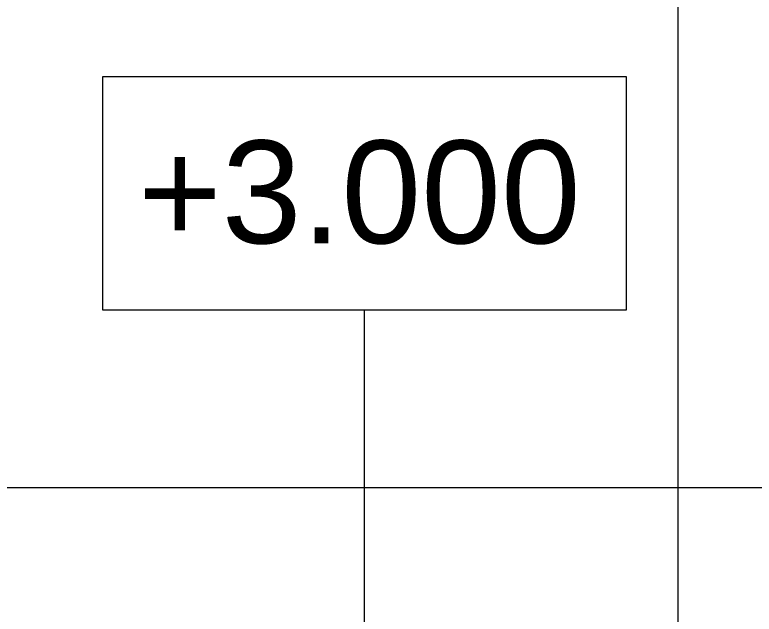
# Model space of a CAD drawing. Header units: millimetres. Extents: x -962357 to -591933, y -35273 to 59420.
# Drawn here: x -708772 to -697972, y 14408 to 23158 of the extents above; entities that cross this region are included whole.
import ezdxf

# ---------------------------------------------------------------- set-up
doc = ezdxf.new("R2010")
doc.units = ezdxf.units.MM
doc.linetypes.add('DPA_Grid _ Level 100', pattern=[10, 5.5, -1.6, 1.3, -1.6])
doc.layers.add('G-ANNO-TEXT', color=3, linetype='Continuous', lineweight=9)
doc.layers.add('S-GRID', color=251, linetype='Continuous', lineweight=9)
doc.styles.add('Arial_1', font='arial.ttf', dxfattribs={"height": 1500})

msp = doc.modelspace()

# ---------------------------------------------------------------- linework, layer by layer
at = {"layer": 'G-ANNO-TEXT', "color": 250}
msp.add_line((-703664.4, 6992.9), (-703664.4, 18843.9), dxfattribs=at)
at = {"layer": 'G-ANNO-TEXT', "color": 250, "flags": 128}
msp.add_lwpolyline([(-707487.9, 22255.9), (-699840.9, 22255.9), (-699840.9, 18843.9), (-707487.9, 18843.9)], close=True, dxfattribs=at)
at = {"layer": 'S-GRID', "linetype": 'DPA_Grid _ Level 100'}
for p, q in [((-699080, -30741.3), (-699080, 54920.2)), ((-601518.7, 16253), (-954682, 16253))]:
    msp.add_line(p, q, dxfattribs=at)

# ---------------------------------------------------------------- texts
at = {"layer": 'G-ANNO-TEXT', "color": 7, "insert": (-706971.9, 21321.7), "char_height": 1500, "width": 7976.791, "attachment_point": 1, "style": 'Arial_1'}
msp.add_mtext('+3.000', dxfattribs=at)

doc.saveas('drawing.dxf')
